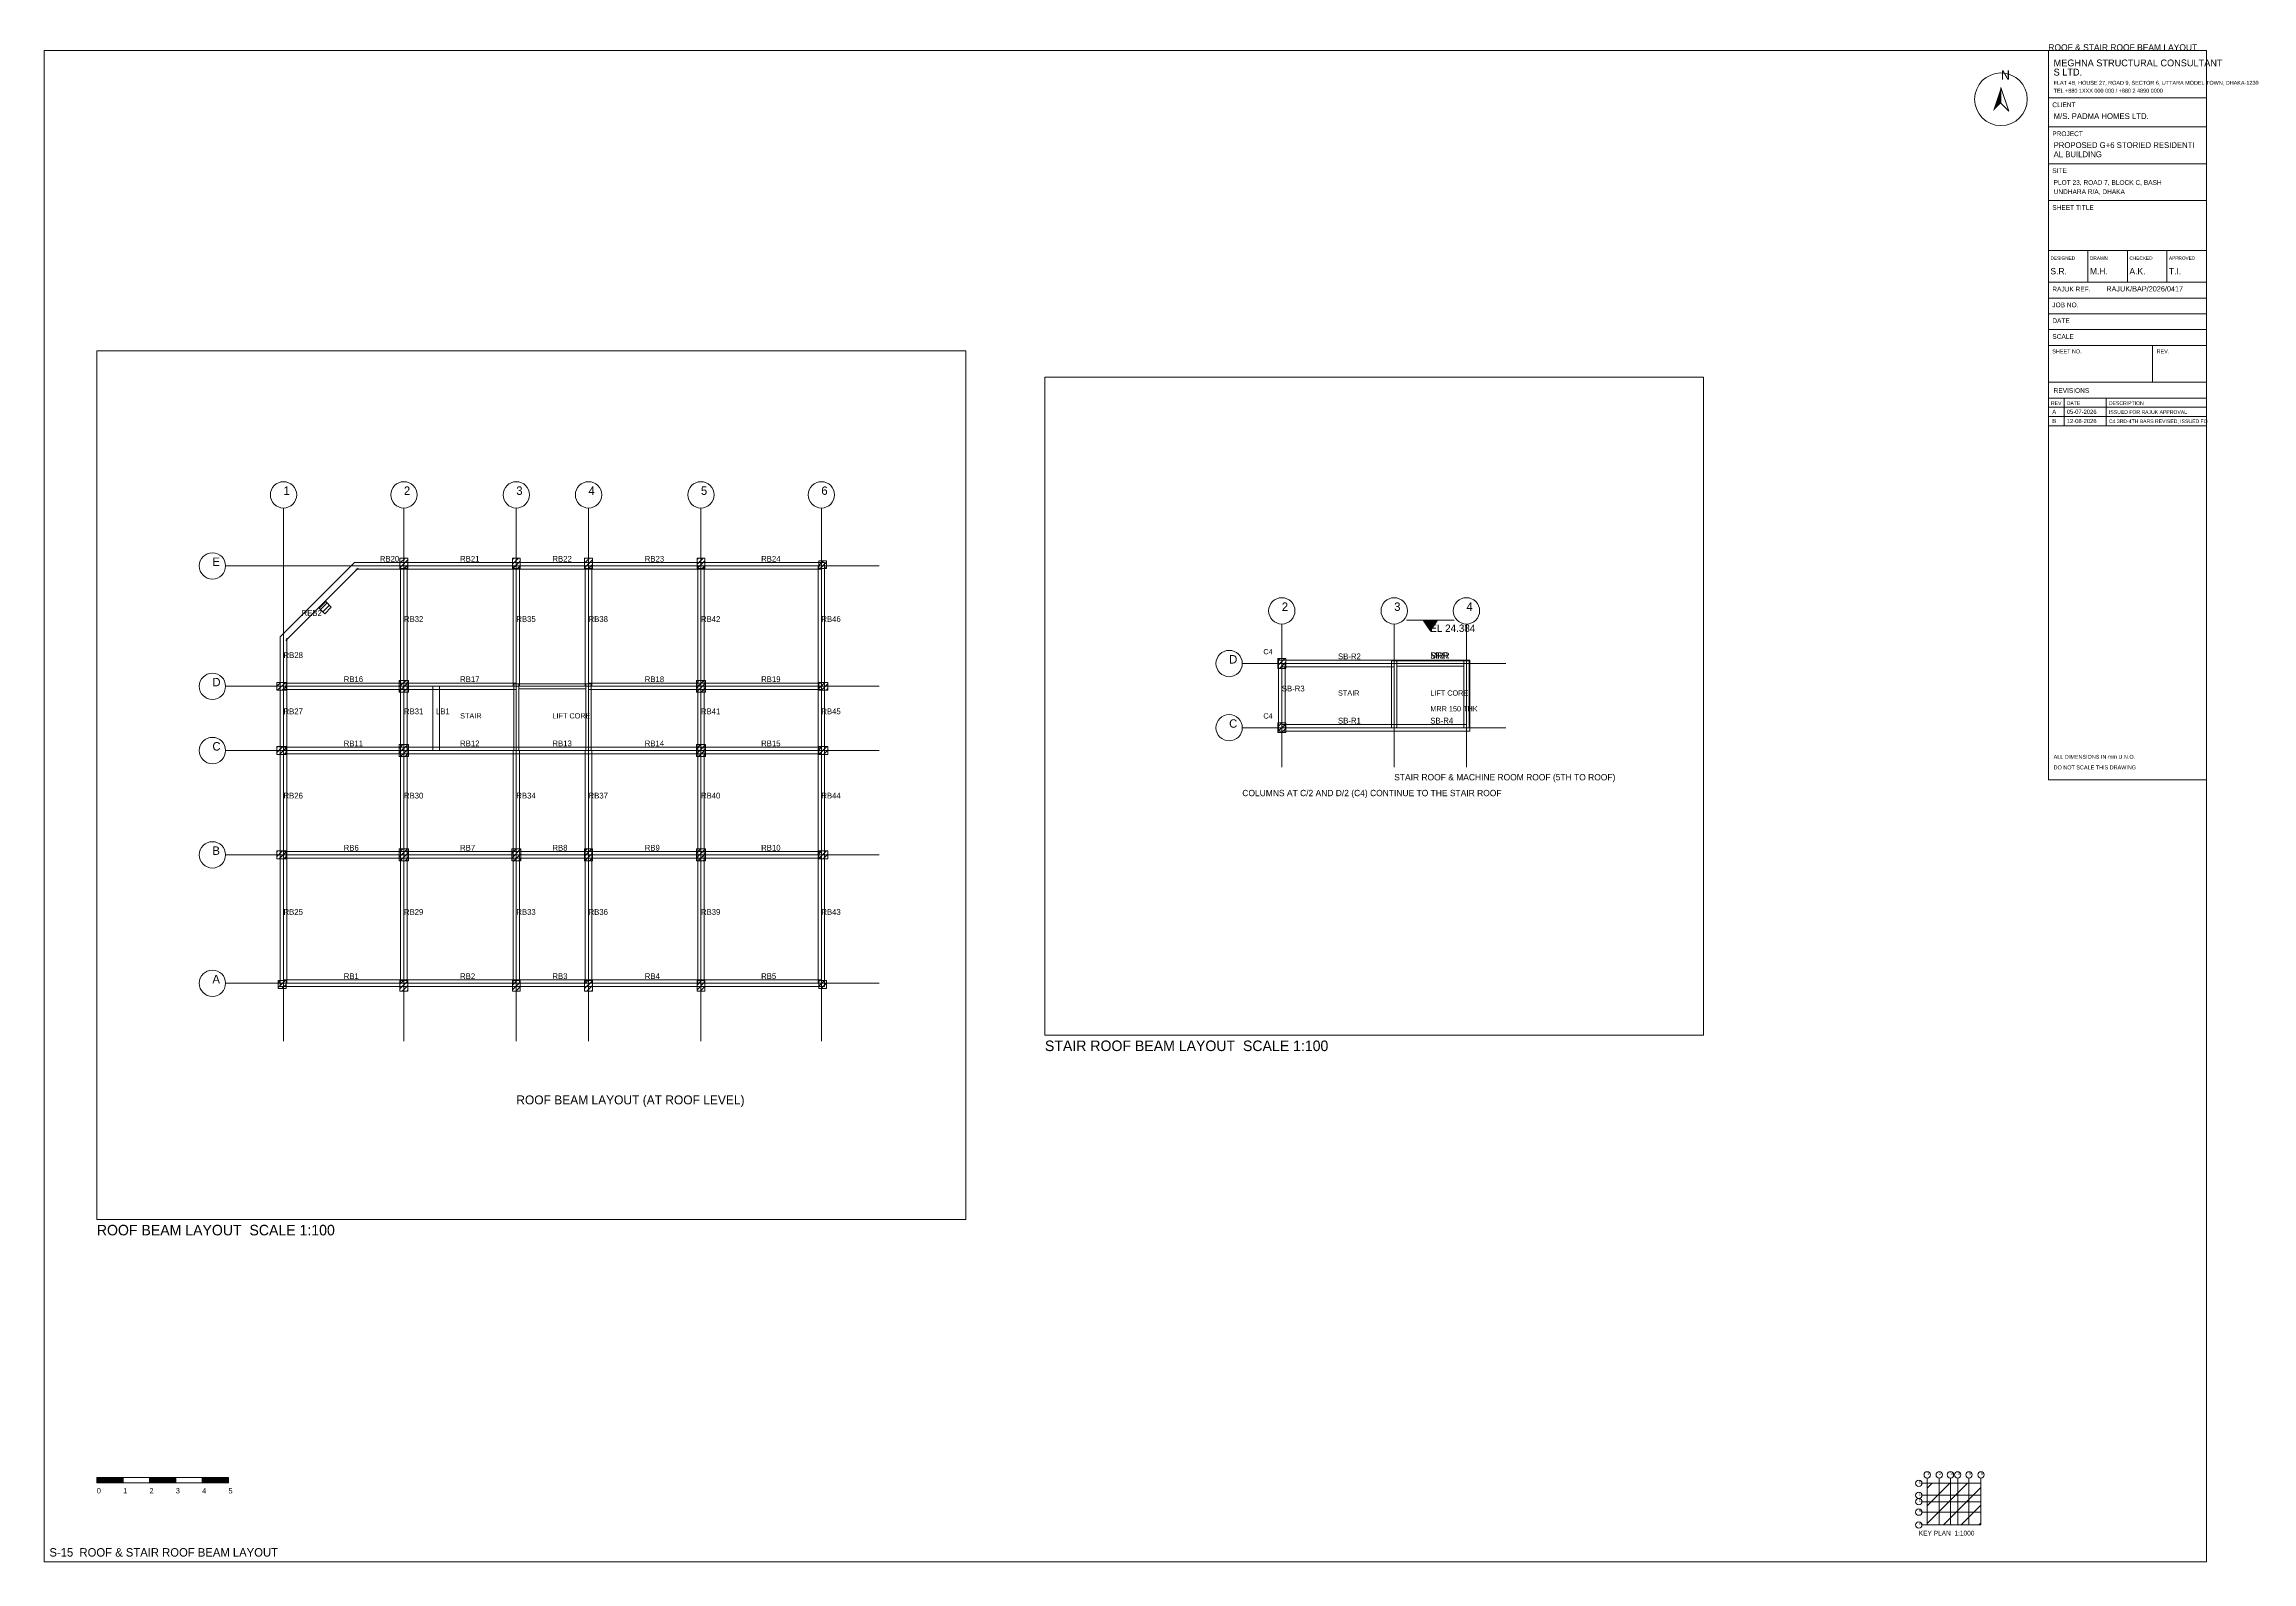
# Paper-space layout 'S-15 ROOF & STAIR ROOF BEAM LAYOUT' of a CAD drawing. Extents: x 10 to 848, y 10 to 586.
# The model-space entities are those that its viewports show. They can reach past a viewport. Long polylines and large blocks are cut down to what shows.
import ezdxf

# ---------------------------------------------------------------- set-up
doc = ezdxf.new("R2010")
doc.units = 0
for name, color, linetype, lineweight, plot in [('Arrow', 7, 'Continuous', 0, False), ('Beam Line', 4, 'Continuous', 0, False), ('Column', 1, 'Continuous', 0, False), ('Grid', 8, 'Continuous', 0, False), ('Grid Circle', 8, 'Continuous', 0, False), ('Grid text', 7, 'Continuous', 0, False), ('Hatch', 9, 'Continuous', 0, False), ('Sheet', 7, 'Continuous', 0, False), ('Slab', 5, 'Continuous', 0, False), ('Text-1', 7, 'Continuous', 0, False), ('Text-2', 7, 'Continuous', 0, False), ('TITLE', 7, 'Continuous', 0, False), ('Wall', 1, 'Continuous', 0, False)]:
    doc.layers.add(name, color=color, linetype=linetype, lineweight=lineweight, plot=plot)

# ---------------------------------------------------------------- blocks, each defined once
blk = doc.blocks.new('TITLE_BLOCK')
at = {"layer": 'TITLE'}
for p, q in [((0, -18), (60, -18)), ((0, -29), (60, -29)), ((0, -43), (60, -43)), ((0, -57), (60, -57)), ((0, -76), (60, -76)), ((0, -76), (0, -88)), ((15, -76), (15, -88)), ((30, -76), (30, -88)), ((45, -76), (45, -88)), ((0, -88), (60, -88)), ((0, -94), (60, -94)), ((0, -100), (60, -100)), ((0, -106), (60, -106)), ((0, -112), (60, -112)), ((39.6, -112), (39.6, -126)), ((0, -126), (60, -126)), ((0, -132), (60, -132)), ((0, -132), (60, -132)), ((6, -132), (6, -142.5)), ((22, -132), (22, -142.5)), ((0, -135.5), (60, -135.5)), ((0, -139), (60, -139)), ((0, -142.5), (60, -142.5))]:
    blk.add_line(p, q, dxfattribs=at)
blk.add_lwpolyline([(0, -277), (60, -277), (60, 0), (0, 0)], close=True, dxfattribs=at)
at = {"layer": 'Text-1'}
for tag, height in [('JOBNO', 2), ('SCALE', 2), ('SHEETTITLE', 2.4), ('SHEETTITLE2', 2.4), ('DATE', 2), ('SHEETNO', 4.5), ('REV', 4.5)]:
    blk.add_attdef(tag, (0, 0), '', height=height, dxfattribs=at)
at = {"layer": 'TITLE'}
for s, height, p in [('S LTD.', 2.6, (2, -9.5)), ('MEGHNA STRUCTURAL CONSULTANT', 2.6, (2, -6)), ('TEL +880 1XXX 000 000 / +880 2 4890 0000', 1.5, (2, -16)), ('FLAT 4B, HOUSE 27, ROAD 9, SECTOR 6, UTTARA MODEL TOWN, DHAKA-1230', 1.5, (2, -13)), ('CLIENT', 1.8, (1.5, -21.5)), ('M/S. PADMA HOMES LTD.', 2.2, (2, -26)), ('PROJECT', 1.8, (1.5, -32.5)), ('AL BUILDING', 2.2, (2, -40.5)), ('PROPOSED G+6 STORIED RESIDENTI', 2.2, (2, -37)), ('SITE', 1.8, (1.5, -46.5)), ('PLOT 23, ROAD 7, BLOCK C, BASH', 1.8, (2, -51)), ('SHEET TITLE', 1.8, (1.5, -60.5)), ('UNDHARA R/A, DHAKA', 1.8, (2, -54.5)), ('DESIGNED', 1.3, (0.8, -79.5)), ('S.R.', 2.4, (0.8, -85)), ('DRAWN', 1.3, (15.8, -79.5)), ('M.H.', 2.4, (15.8, -85)), ('A.K.', 2.4, (30.8, -85)), ('CHECKED', 1.3, (30.8, -79.5)), ('APPROVED', 1.3, (45.8, -79.5)), ('T.I.', 2.4, (45.8, -85)), ('RAJUK REF.', 1.8, (1.5, -91.5)), ('RAJUK/BAP/2026/0417', 2, (22, -91.5)), ('JOB NO.', 1.8, (1.5, -97.5)), ('SCALE', 1.8, (1.5, -109.5)), ('DATE', 1.8, (1.5, -103.5)), ('SHEET NO.', 1.5, (1.5, -115)), ('REV.', 1.5, (41.1, -115)), ('REV', 1.4, (1, -134.6)), ('REVISIONS', 1.8, (2, -130)), ('DATE', 1.4, (7, -134.6)), ('DESCRIPTION', 1.4, (23, -134.6)), ('ALL DIMENSIONS IN mm U.N.O.', 1.5, (2, -269)), ('DO NOT SCALE THIS DRAWING', 1.5, (2, -273))]:
    blk.add_text(s, height=height, dxfattribs=at).set_placement(p)
blk = doc.blocks.new('NORTH_ARROW')
at = {"layer": 'Arrow'}
blk.add_lwpolyline([(0, 0), (3, -9), (0, -6)], close=True, dxfattribs=at)
blk.add_circle((0, -4.5), 10, dxfattribs=at)
blk.add_solid([(0, 0), (-3, -9), (0, -6)], dxfattribs=at)
at = {"layer": 'Text-1'}
blk.add_text('N', height=3.5, dxfattribs=at).set_placement((0, 3))
blk = doc.blocks.new('KEY_PLAN')
at = {"layer": 'Grid'}
for p, q in [((0, 0), (0, 17.8496)), ((4.572, 0), (4.572, 17.8496)), ((8.8392, 0), (8.8392, 17.8496)), ((11.5824, 0), (11.5824, 17.8496)), ((15.8496, 0), (15.8496, 17.8496)), ((20.4216, 0), (20.4216, 17.8496)), ((-2, 15.8496), (20.4216, 15.8496)), ((-2, 11.2776), (20.4216, 11.2776)), ((-2, 8.8392), (20.4216, 8.8392)), ((-2, 4.8768), (20.4216, 4.8768)), ((-2, 0), (20.4216, 0))]:
    blk.add_line(p, q, dxfattribs=at)
at = {"layer": 'Grid Circle'}
for centre in [(-3.2, 15.8496), (0, 19.0496), (4.572, 19.0496), (8.8392, 19.0496), (11.5824, 19.0496), (15.8496, 19.0496), (20.4216, 19.0496), (-3.2, 11.2776), (-3.2, 8.8392), (-3.2, 4.8768), (-3.2, 0)]:
    blk.add_circle(centre, 1.2, dxfattribs=at)
at = {"layer": 'Sheet'}
blk.add_lwpolyline([(0, 0), (20.4216, 0), (20.4216, 15.8496), (0, 15.8496)], close=True, dxfattribs=at)
at = {"layer": 'Grid text'}
for s, p in [('E', (-3.2, 15.8496)), ('1', (0, 19.0496)), ('2', (4.572, 19.0496)), ('3', (8.8392, 19.0496)), ('4', (11.5824, 19.0496)), ('5', (15.8496, 19.0496)), ('6', (20.4216, 19.0496)), ('C', (-3.2, 8.8392)), ('D', (-3.2, 11.2776)), ('A', (-3.2, 0)), ('B', (-3.2, 4.8768))]:
    blk.add_text(s, height=1.1, dxfattribs=at).set_placement(p)
at = {"layer": 'Sheet'}
blk.add_text('KEY PLAN  1:1000', height=1.8, dxfattribs=at).set_placement((-3.2, -4))
blk = doc.blocks.new('SCALE_BAR')
at = {"layer": 'Sheet'}
h = blk.add_hatch(color=256, dxfattribs=at)
h.dxf.hatch_style = 1
h.paths.add_polyline_path([(0, 0), (10, 0), (10, 2), (0, 2)])
h = blk.add_hatch(color=256, dxfattribs=at)
h.dxf.hatch_style = 1
h.paths.add_polyline_path([(20, 0), (30, 0), (30, 2), (20, 2)])
h = blk.add_hatch(color=256, dxfattribs=at)
h.dxf.hatch_style = 1
h.paths.add_polyline_path([(40, 0), (50, 0), (50, 2), (40, 2)])
for points in [[(0, 0), (10, 0), (10, 2), (0, 2)], [(10, 0), (20, 0), (20, 2), (10, 2)], [(20, 0), (30, 0), (30, 2), (20, 2)], [(30, 0), (40, 0), (40, 2), (30, 2)], [(40, 0), (50, 0), (50, 2), (40, 2)]]:
    blk.add_lwpolyline(points, close=True, dxfattribs=at)
for s, p in [('0', (0, -4)), ('1', (10, -4)), ('2', (20, -4)), ('3', (30, -4)), ('4', (40, -4)), ('5', (50, -4))]:
    blk.add_text(s, height=2, dxfattribs=at).set_placement(p)
at = {"layer": 'Text-1'}
blk.add_attdef('UNIT', (0, 0), '', height=2, dxfattribs=at)
blk = doc.blocks.new('GRID_BUBBLE')
at = {"layer": 'Grid Circle'}
blk.add_circle((0, 0), 500, dxfattribs=at)
at = {"layer": 'Text-1'}
blk.add_attdef('GRID', (0, 0), '', height=320, dxfattribs=at)
blk = doc.blocks.new('LEVEL_MARK')
at = {"layer": 'Text-1'}
blk.add_line((-900, 450), (900, 450), dxfattribs=at)
blk.add_solid([(0, 0), (-300, 450), (300, 450)], dxfattribs=at)
blk.add_attdef('LEVEL', (0, 0), '', height=280, dxfattribs=at)

msp = doc.modelspace()

# ---------------------------------------------------------------- hatches: boundary and pattern name
at = {"layer": 'Hatch'}
h = msp.add_hatch(dxfattribs=at)
h.set_pattern_fill('ANSI31', color=256, scale=40)
h.paths.add_polyline_path([(4422, -784250), (4722, -784250), (4722, -783850), (4422, -783850)])
h = msp.add_hatch(dxfattribs=at)
h.set_pattern_fill('ANSI31', color=256, scale=40)
h.paths.add_polyline_path([(8689, -784250), (8989, -784250), (8989, -783850), (8689, -783850)])
h = msp.add_hatch(dxfattribs=at)
h.set_pattern_fill('ANSI31', color=256, scale=40)
h.paths.add_polyline_path([(11432, -784250), (11732, -784250), (11732, -783850), (11432, -783850)])
h = msp.add_hatch(dxfattribs=at)
h.set_pattern_fill('ANSI31', color=256, scale=40)
h.paths.add_polyline_path([(15700, -784250), (16000, -784250), (16000, -783850), (15700, -783850)])
h = msp.add_hatch(dxfattribs=at)
h.set_pattern_fill('ANSI31', color=256, scale=40)
h.paths.add_polyline_path([(20322, -784250), (20622, -784250), (20622, -783950), (20322, -783950)])
h = msp.add_hatch(dxfattribs=at)
h.set_pattern_fill('ANSI31', color=256, scale=40)
h.paths.add_polyline_path([(1566, -785964), (1814, -785716), (1601, -785504), (1354, -785752)])
h = msp.add_hatch(dxfattribs=at)
h.set_pattern_fill('ANSI31', color=256, scale=40)
h.paths.add_polyline_path([(-250, -788872), (100, -788872), (100, -788572), (-250, -788572)])
h = msp.add_hatch(dxfattribs=at)
h.set_pattern_fill('ANSI31', color=256, scale=40)
h.paths.add_polyline_path([(4397, -788947), (4747, -788947), (4747, -788497), (4397, -788497)])
h = msp.add_hatch(dxfattribs=at)
h.set_pattern_fill('ANSI31', color=256, scale=40)
h.paths.add_polyline_path([(15675, -788947), (16025, -788947), (16025, -788497), (15675, -788497)])
h = msp.add_hatch(dxfattribs=at)
h.set_pattern_fill('ANSI31', color=256, scale=40)
h.paths.add_polyline_path([(20322, -788872), (20672, -788872), (20672, -788572), (20322, -788572)])
h = msp.add_hatch(dxfattribs=at)
h.set_pattern_fill('ANSI31', color=256, scale=40)
h.paths.add_polyline_path([(204422, -788910), (204722, -788910), (204722, -788535), (204422, -788535)])
h = msp.add_hatch(dxfattribs=at)
h.set_pattern_fill('ANSI31', color=256, scale=40)
h.paths.add_polyline_path([(-250, -791311), (100, -791311), (100, -791011), (-250, -791011)])
h = msp.add_hatch(dxfattribs=at)
h.set_pattern_fill('ANSI31', color=256, scale=40)
h.paths.add_polyline_path([(4397, -791386), (4747, -791386), (4747, -790936), (4397, -790936)])
h = msp.add_hatch(dxfattribs=at)
h.set_pattern_fill('ANSI31', color=256, scale=40)
h.paths.add_polyline_path([(15675, -791386), (16025, -791386), (16025, -790936), (15675, -790936)])
h = msp.add_hatch(dxfattribs=at)
h.set_pattern_fill('ANSI31', color=256, scale=40)
h.paths.add_polyline_path([(20322, -791311), (20672, -791311), (20672, -791011), (20322, -791011)])
h = msp.add_hatch(dxfattribs=at)
h.set_pattern_fill('ANSI31', color=256, scale=40)
h.paths.add_polyline_path([(204422, -791348), (204722, -791348), (204722, -790973), (204422, -790973)])
h = msp.add_hatch(dxfattribs=at)
h.set_pattern_fill('ANSI31', color=256, scale=40)
h.paths.add_polyline_path([(-250, -795273), (100, -795273), (100, -794973), (-250, -794973)])
h = msp.add_hatch(dxfattribs=at)
h.set_pattern_fill('ANSI31', color=256, scale=40)
h.paths.add_polyline_path([(4397, -795348), (4747, -795348), (4747, -794898), (4397, -794898)])
h = msp.add_hatch(dxfattribs=at)
h.set_pattern_fill('ANSI31', color=256, scale=40)
h.paths.add_polyline_path([(8664, -795348), (9014, -795348), (9014, -794898), (8664, -794898)])
h = msp.add_hatch(dxfattribs=at)
h.set_pattern_fill('ANSI31', color=256, scale=40)
h.paths.add_polyline_path([(11432, -795348), (11732, -795348), (11732, -794898), (11432, -794898)])
h = msp.add_hatch(dxfattribs=at)
h.set_pattern_fill('ANSI31', color=256, scale=40)
h.paths.add_polyline_path([(15675, -795348), (16025, -795348), (16025, -794898), (15675, -794898)])
h = msp.add_hatch(dxfattribs=at)
h.set_pattern_fill('ANSI31', color=256, scale=40)
h.paths.add_polyline_path([(20322, -795273), (20672, -795273), (20672, -794973), (20322, -794973)])
h = msp.add_hatch(dxfattribs=at)
h.set_pattern_fill('ANSI31', color=256, scale=40)
h.paths.add_polyline_path([(-200, -800200), (100, -800200), (100, -799900), (-200, -799900)])
h = msp.add_hatch(dxfattribs=at)
h.set_pattern_fill('ANSI31', color=256, scale=40)
h.paths.add_polyline_path([(4422, -800300), (4722, -800300), (4722, -799900), (4422, -799900)])
h = msp.add_hatch(dxfattribs=at)
h.set_pattern_fill('ANSI31', color=256, scale=40)
h.paths.add_polyline_path([(8689, -800300), (8989, -800300), (8989, -799900), (8689, -799900)])
h = msp.add_hatch(dxfattribs=at)
h.set_pattern_fill('ANSI31', color=256, scale=40)
h.paths.add_polyline_path([(11432, -800300), (11732, -800300), (11732, -799900), (11432, -799900)])
h = msp.add_hatch(dxfattribs=at)
h.set_pattern_fill('ANSI31', color=256, scale=40)
h.paths.add_polyline_path([(15700, -800300), (16000, -800300), (16000, -799900), (15700, -799900)])
h = msp.add_hatch(dxfattribs=at)
h.set_pattern_fill('ANSI31', color=256, scale=40)
h.paths.add_polyline_path([(20322, -800200), (20622, -800200), (20622, -799900), (20322, -799900)])

# ---------------------------------------------------------------- linework, layer by layer
at = {"layer": 'Beam Line'}
for p, q in [((1283, -785434), (2655, -784062)), ((1460, -785610), (2832, -784239)), ((2743, -784025), (4572, -784025)), ((2743, -784275), (4572, -784275)), ((4447, -788722), (4447, -784150)), ((4572, -784025), (8839, -784025)), ((4572, -784275), (8839, -784275)), ((4697, -788722), (4697, -784150)), ((8714, -788722), (8714, -784150)), ((8839, -784025), (11582, -784025)), ((8839, -784275), (11582, -784275)), ((8964, -788722), (8964, -784150)), ((11457, -788722), (11457, -784150)), ((11582, -784025), (15850, -784025)), ((11582, -784275), (15850, -784275)), ((11707, -788722), (11707, -784150)), ((15725, -788722), (15725, -784150)), ((15850, -784025), (20422, -784025)), ((15850, -784275), (20422, -784275)), ((15975, -788722), (15975, -784150)), ((20297, -788722), (20297, -784150)), ((20547, -788722), (20547, -784150)), ((-88, -786805), (1283, -785434)), ((88, -786982), (1460, -785610)), ((-125, -788722), (-125, -786894)), ((125, -788722), (125, -786894)), ((-125, -791161), (-125, -788722)), ((0, -788597), (4572, -788597)), ((125, -791161), (125, -788722)), ((4447, -791161), (4447, -788722)), ((4572, -788597), (8839, -788597)), ((4697, -791161), (4697, -788722)), ((5666, -791161), (5666, -788722)), ((5916, -791161), (5916, -788722)), ((11582, -788597), (15850, -788597)), ((15725, -791161), (15725, -788722)), ((15850, -788597), (20422, -788597)), ((15975, -791161), (15975, -788722)), ((20297, -791161), (20297, -788722)), ((20547, -791161), (20547, -788722)), ((204447, -791161), (204447, -788722)), ((204572, -788597), (208839, -788597)), ((204697, -791161), (204697, -788722)), ((0, -788847), (4572, -788847)), ((4572, -788847), (8839, -788847)), ((11582, -788847), (15850, -788847)), ((15850, -788847), (20422, -788847)), ((204572, -788847), (208839, -788847)), ((-125, -795123), (-125, -791161)), ((0, -791036), (4572, -791036)), ((0, -791286), (4572, -791286)), ((125, -795123), (125, -791161)), ((4447, -795123), (4447, -791161)), ((4572, -791036), (8839, -791036)), ((4572, -791286), (8839, -791286)), ((4697, -795123), (4697, -791161)), ((8714, -795123), (8714, -791161)), ((8839, -791036), (11582, -791036)), ((8839, -791286), (11582, -791286)), ((8964, -795123), (8964, -791161)), ((11457, -795123), (11457, -791161)), ((11582, -791036), (15850, -791036)), ((11582, -791286), (15850, -791286)), ((11707, -795123), (11707, -791161)), ((15725, -795123), (15725, -791161)), ((15850, -791036), (20422, -791036)), ((15850, -791286), (20422, -791286)), ((15975, -795123), (15975, -791161)), ((20297, -795123), (20297, -791161)), ((20547, -795123), (20547, -791161)), ((204572, -791036), (208839, -791036)), ((204572, -791286), (208839, -791286)), ((208839, -791036), (211582, -791036)), ((208839, -791286), (211582, -791286)), ((-125, -800000), (-125, -795123)), ((0, -794998), (4572, -794998)), ((0, -795248), (4572, -795248)), ((125, -800000), (125, -795123)), ((4447, -800000), (4447, -795123)), ((4572, -794998), (8839, -794998)), ((4572, -795248), (8839, -795248)), ((4697, -800000), (4697, -795123)), ((8714, -800000), (8714, -795123)), ((8839, -794998), (11582, -794998)), ((8839, -795248), (11582, -795248)), ((8964, -800000), (8964, -795123)), ((11457, -800000), (11457, -795123)), ((11582, -794998), (15850, -794998)), ((11582, -795248), (15850, -795248)), ((11707, -800000), (11707, -795123)), ((15725, -800000), (15725, -795123)), ((15850, -794998), (20422, -794998)), ((15850, -795248), (20422, -795248)), ((15975, -800000), (15975, -795123)), ((20297, -800000), (20297, -795123)), ((20547, -800000), (20547, -795123)), ((0, -799875), (4572, -799875)), ((0, -800125), (4572, -800125)), ((4572, -799875), (8839, -799875)), ((4572, -800125), (8839, -800125)), ((8839, -799875), (11582, -799875)), ((8839, -800125), (11582, -800125)), ((11582, -799875), (15850, -799875)), ((11582, -800125), (15850, -800125)), ((15850, -799875), (20422, -799875)), ((15850, -800125), (20422, -800125))]:
    msp.add_line(p, q, dxfattribs=at)
at = {"layer": 'Column'}
for points in [[(4422, -784250), (4722, -784250), (4722, -783850), (4422, -783850)], [(8689, -784250), (8989, -784250), (8989, -783850), (8689, -783850)], [(11432, -784250), (11732, -784250), (11732, -783850), (11432, -783850)], [(15700, -784250), (16000, -784250), (16000, -783850), (15700, -783850)], [(20322, -784250), (20622, -784250), (20622, -783950), (20322, -783950)], [(1566, -785964), (1814, -785716), (1601, -785504), (1354, -785752)], [(-250, -788872), (100, -788872), (100, -788572), (-250, -788572)], [(4397, -788947), (4747, -788947), (4747, -788497), (4397, -788497)], [(15675, -788947), (16025, -788947), (16025, -788497), (15675, -788497)], [(20322, -788872), (20672, -788872), (20672, -788572), (20322, -788572)], [(204422, -788910), (204722, -788910), (204722, -788535), (204422, -788535)], [(-250, -791311), (100, -791311), (100, -791011), (-250, -791011)], [(4397, -791386), (4747, -791386), (4747, -790936), (4397, -790936)], [(15675, -791386), (16025, -791386), (16025, -790936), (15675, -790936)], [(20322, -791311), (20672, -791311), (20672, -791011), (20322, -791011)], [(204422, -791348), (204722, -791348), (204722, -790973), (204422, -790973)], [(-250, -795273), (100, -795273), (100, -794973), (-250, -794973)], [(4397, -795348), (4747, -795348), (4747, -794898), (4397, -794898)], [(8664, -795348), (9014, -795348), (9014, -794898), (8664, -794898)], [(11432, -795348), (11732, -795348), (11732, -794898), (11432, -794898)], [(15675, -795348), (16025, -795348), (16025, -794898), (15675, -794898)], [(20322, -795273), (20672, -795273), (20672, -794973), (20322, -794973)], [(-200, -800200), (100, -800200), (100, -799900), (-200, -799900)], [(4422, -800300), (4722, -800300), (4722, -799900), (4422, -799900)], [(8689, -800300), (8989, -800300), (8989, -799900), (8689, -799900)], [(11432, -800300), (11732, -800300), (11732, -799900), (11432, -799900)], [(15700, -800300), (16000, -800300), (16000, -799900), (15700, -799900)], [(20322, -800200), (20622, -800200), (20622, -799900), (20322, -799900)]]:
    msp.add_lwpolyline(points, close=True, dxfattribs=at)
at = {"layer": 'Grid'}
for p, q in [((0, -802200), (0, -781950)), ((4572, -802200), (4572, -781950)), ((8839, -802200), (8839, -781950)), ((11582, -802200), (11582, -781950)), ((15850, -802200), (15850, -781950)), ((20422, -802200), (20422, -781950)), ((-2200, -784150), (22622, -784150)), ((204572, -792661), (204572, -787222)), ((208839, -792661), (208839, -787222)), ((211582, -792661), (211582, -787222)), ((-2200, -788722), (22622, -788722)), ((203072, -788722), (213082, -788722)), ((-2200, -791161), (22622, -791161)), ((203072, -791161), (213082, -791161)), ((-2200, -795123), (22622, -795123)), ((-2200, -800000), (22622, -800000))]:
    msp.add_line(p, q, dxfattribs=at)
at = {"layer": 'Slab'}
for points in [[(-125, -800125), (20547, -800125), (20547, -784025), (2691, -784025), (-125, -786842)], [(4572, -791161), (8839, -791161), (8839, -788722), (4572, -788722)], [(204447, -791286), (208839, -791286), (208839, -788597), (204447, -788597)], [(204572, -791161), (208839, -791161), (208839, -788722), (204572, -788722)], [(208839, -791286), (211707, -791286), (211707, -788597), (208839, -788597)]]:
    msp.add_lwpolyline(points, close=True, dxfattribs=at)
at = {"layer": 'Wall'}
for points in [[(8739, -791161), (8939, -791161), (8939, -788622), (8739, -788622)], [(8939, -788822), (11482, -788822), (11482, -788622), (8939, -788622)], [(11482, -791161), (11682, -791161), (11682, -788622), (11482, -788622)], [(208739, -791161), (208939, -791161), (208939, -788622), (208739, -788622)], [(208939, -788822), (211482, -788822), (211482, -788622), (208939, -788622)], [(211482, -791161), (211682, -791161), (211682, -788622), (211482, -788622)]]:
    msp.add_lwpolyline(points, close=True, dxfattribs=at)

# ---------------------------------------------------------------- block references
at = {"layer": 'Grid Circle'}
for p, values in [((0, -781450), {'GRID': '1'}), ((4572, -781450), {'GRID': '2'}), ((8839, -781450), {'GRID': '3'}), ((11582, -781450), {'GRID': '4'}), ((15850, -781450), {'GRID': '5'}), ((20422, -781450), {'GRID': '6'}), ((-2700, -784150), {'GRID': 'E'}), ((204572, -786722), {'GRID': '2'}), ((208839, -786722), {'GRID': '3'}), ((211582, -786722), {'GRID': '4'}), ((-2700, -788722), {'GRID': 'D'}), ((202572, -788722), {'GRID': 'D'}), ((-2700, -791161), {'GRID': 'C'}), ((202572, -791161), {'GRID': 'C'}), ((-2700, -795123), {'GRID': 'B'}), ((-2700, -800000), {'GRID': 'A'})]:
    msp.add_blockref('GRID_BUBBLE', p, dxfattribs=at).add_auto_attribs(values)
at = {"layer": 'Text-1'}
msp.add_blockref('LEVEL_MARK', (210211, -787522), dxfattribs=at).add_auto_attribs({'LEVEL': 'EL 24.384'})

# ---------------------------------------------------------------- texts
for s, height, p in [('RB20', 220, (3658, -783990)), ('RB21', 220, (6706, -783990)), ('RB22', 220, (10211, -783990)), ('RB23', 220, (13716, -783990)), ('RB24', 220, (18136, -783990)), ('REB2', 220, (686, -786048)), ('RB32', 220, (4572, -786276)), ('RB35', 220, (8839, -786276)), ('RB38', 220, (11582, -786276)), ('RB42', 220, (15850, -786276)), ('RB46', 220, (20422, -786276)), ('RB28', 220, (0, -787648)), ('RB16', 220, (2286, -788562)), ('RB17', 220, (6706, -788562)), ('RB18', 220, (13716, -788562)), ('RB19', 220, (18136, -788562)), ('C4', 200, (203872, -788372)), ('SB-R2', 220, (206706, -788562)), ('SRR', 240, (210211, -788542)), ('MRR', 240, (210211, -788542)), ('RB27', 220, (0, -789782)), ('RB31', 220, (4572, -789782)), ('LB1', 220, (5791, -789782)), ('RB41', 220, (15850, -789782)), ('RB45', 220, (20422, -789782)), ('SB-R3', 220, (204572, -789782)), ('STAIR', 200, (6706, -789942)), ('LIFT CORE', 200, (10211, -789942)), ('STAIR', 200, (206706, -789942)), ('LIFT CORE', 200, (210211, -789942)), ('RB11', 220, (2286, -791001)), ('RB12', 220, (6706, -791001)), ('RB13', 220, (10211, -791001)), ('RB14', 220, (13716, -791001)), ('RB15', 220, (18136, -791001)), ('C4', 200, (203872, -790811)), ('SB-R1', 220, (206706, -791001)), ('SB-R4', 220, (210211, -791001)), ('RB26', 220, (0, -792982)), ('RB30', 220, (4572, -792982)), ('RB34', 220, (8839, -792982)), ('RB37', 220, (11582, -792982)), ('RB40', 220, (15850, -792982)), ('RB44', 220, (20422, -792982)), ('STAIR ROOF & MACHINE ROOM ROOF (5TH TO ROOF)', 240, (208839, -793161)), ('COLUMNS AT C/2 AND D/2 (C4) CONTINUE TO THE STAIR ROOF', 240, (203072, -793761)), ('RB6', 220, (2286, -794963)), ('RB7', 220, (6706, -794963)), ('RB8', 220, (10211, -794963)), ('RB9', 220, (13716, -794963)), ('RB10', 220, (18136, -794963)), ('RB25', 220, (0, -797402)), ('RB29', 220, (4572, -797402)), ('RB33', 220, (8839, -797402)), ('RB36', 220, (11582, -797402)), ('RB39', 220, (15850, -797402)), ('RB43', 220, (20422, -797402)), ('RB1', 220, (2286, -799840)), ('RB2', 220, (6706, -799840)), ('RB3', 220, (10211, -799840)), ('RB4', 220, (13716, -799840)), ('RB5', 220, (18136, -799840)), ('ROOF BEAM LAYOUT (AT ROOF LEVEL)', 340, (8839, -804600))]:
    msp.add_text(s, height=height, dxfattribs=at).set_placement(p)
at = {"layer": 'Text-2'}
msp.add_text('MRR 150 THK', height=200, dxfattribs=at).set_placement((210211, -790542))

psp = doc.layouts.new('S-15 ROOF & STAIR ROOF BEAM LAYOUT')

# ---------------------------------------------------------------- hatches: boundary and pattern name
at = {"layer": 'Hatch'}
h = psp.add_hatch(dxfattribs=at)
h.set_pattern_fill('ANSI31', color=256, scale=1.5)
h.paths.add_polyline_path([(725, 24), (745.4216, 24), (745.4216, 39.8496), (725, 39.8496)])

# ---------------------------------------------------------------- linework, layer by layer
at = {"layer": 'Sheet'}
psp.add_lwpolyline([(10, 10), (831, 10), (831, 584), (10, 584)], close=True, dxfattribs=at)

# ---------------------------------------------------------------- block references
at = {"layer": 'Arrow'}
psp.add_blockref('NORTH_ARROW', (753, 570), dxfattribs=at)
at = {"layer": 'Sheet'}
psp.add_blockref('SCALE_BAR', (30, 40), dxfattribs=at).add_auto_attribs({'UNIT': 'm'})
psp.add_blockref('KEY_PLAN', (725, 24), dxfattribs=at)
at = {"layer": 'TITLE'}
ref = psp.add_blockref('TITLE_BLOCK', (771, 584), dxfattribs=at)
ref.add_attrib('SHEETTITLE', 'ROOF & STAIR ROOF BEAM LAYOUT', (771, 584), dxfattribs={"layer": 'Text-1', "height": 2.4})

# ---------------------------------------------------------------- texts
at = {"layer": 'Sheet'}
for s, height, p in [('STAIR ROOF BEAM LAYOUT  SCALE 1:100', 4, (390, 204)), ('ROOF BEAM LAYOUT  SCALE 1:100', 4, (30, 134)), ('S-15  ROOF & STAIR ROOF BEAM LAYOUT', 3.2, (12, 12))]:
    psp.add_text(s, height=height, dxfattribs=at).set_placement(p)
at = {"layer": 'TITLE'}
for s, height, p in [('A', 1.6, (772.5, 446)), ('05-07-2026', 1.6, (778, 446)), ('ISSUED FOR RAJUK APPROVAL', 1.4, (794, 446)), ('B', 1.6, (772.5, 442.5)), ('12-08-2026', 1.6, (778, 442.5)), ('C4 3RD-4TH BARS REVISED; ISSUED FO', 1.4, (794, 442.5))]:
    psp.add_text(s, height=height, dxfattribs=at).set_placement(p)

# ---------------------------------------------------------------- viewports
at = {"layer": ''}
psp.add_viewport(center=(195, 305), size=(330, 330), view_center_point=(9410.8, -792475.2), view_height=33000, dxfattribs=at)
psp.add_viewport(center=(515, 335), size=(250, 250), view_center_point=(208077.2, -790341.6), view_height=25000, status=3, dxfattribs=at)

doc.saveas('drawing.dxf')
